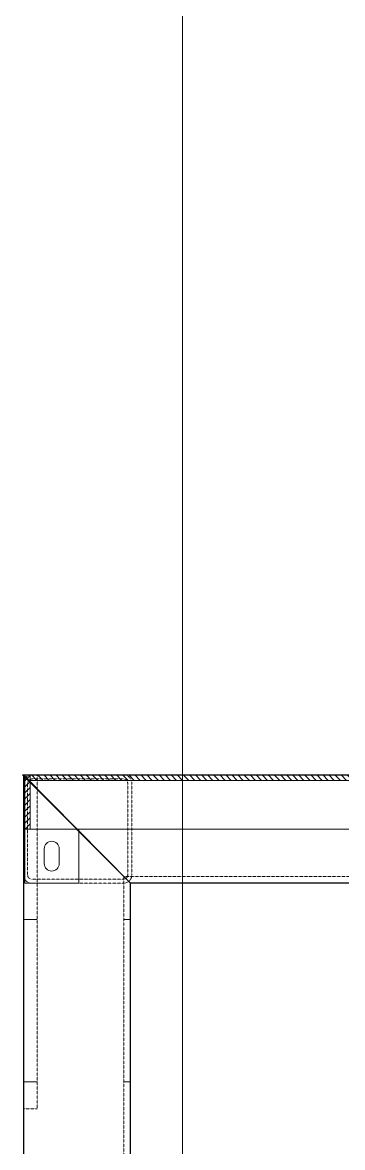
# Model space of a CAD drawing. Extents: x -3873 to 164127, y 7129 to 96529.
# Drawn here: x 83449 to 83686, y 64952 to 65783 of the extents above; entities that cross this region are included whole.
import ezdxf

# ---------------------------------------------------------------- set-up
doc = ezdxf.new("R2010")
doc.units = 0
doc.linetypes.add('DASHED', pattern=[0.2068, 0.1655, -0.0413])
doc.layers.get('0').update_dxf_attribs({"linetype": 'CONTINUOUS'})
doc.layers.add('LAYOUT Kromeka', color=1, linetype='CONTINUOUS', lineweight=5)

# ---------------------------------------------------------------- blocks, each defined once
blk = doc.blocks.new('AIR-SENSORU-UST')
at = {"linetype": 'Continuous', "ltscale": 0.5}
h = blk.add_hatch(dxfattribs=at)
h.set_pattern_fill('ANSI31', color=256, angle=90, style=0)
h.set_pattern_definition([(135, (6446.3593, -16022.2816), (-2.24506403, -2.24506403), [])])
h.paths.add_polyline_path([(1943.87, -594.74), (1947.87, -594.74), (1947.87, 596.42), (1943.87, 596.42)])
h = blk.add_hatch(dxfattribs=at)
h.set_pattern_fill('ANSI31', color=256, style=0)
h.set_pattern_definition([(45, (-14595.656, -3902.067), (-2.24506403, 2.24506403), [])])
h.paths.add_polyline_path([(1907.87, -598.74), (1907.87, -594.74), (1947.87, -594.74), (1947.87, -598.74)])
at = {"linetype": 'Continuous', "ltscale": 0.2}
for p, q in [((1907.87, 600.42), (1907.87, -598.74)), ((1947.87, 600.42), (1947.87, -598.74)), ((1943.87, -594.74), (1943.87, 596.42)), ((1947.87, -594.74), (1947.87, 596.42)), ((1907.87, -594.74), (1947.87, -594.74)), ((1907.87, -598.74), (1947.87, -598.74))]:
    blk.add_line(p, q, dxfattribs=at)
at = {"linetype": 'Continuous', "ltscale": 0.2, "elevation": 10.95}
for points in [[(1943.87, -594.74), (1947.87, -594.74), (1947.87, 596.42), (1943.87, 596.42)], [(1907.87, -598.74), (1907.87, -558.74), (1867.87, -558.74), (1867.87, -598.74)], [(1907.87, -598.74), (1907.87, -594.74), (1947.87, -594.74), (1947.87, -598.74)]]:
    blk.add_lwpolyline(points, close=True, dxfattribs=at)
at = {"linetype": 'Continuous', "ltscale": 0.2}
blk.add_lwpolyline([(1882.37, -584.24), (1893.37, -584.24, 1), (1893.37, -573.24), (1882.37, -573.24, 1), (1882.37, -584.24)], format="xyb", dxfattribs=at)
blk = doc.blocks.new('sase-ust')
at = {"linetype": 'Continuous', "ltscale": 0.2}
for p, q in [((-918.99, -520.4), (-918.99, -525.4)), ((-798.99, -520.4), (-798.99, -525.4)), ((-918.99, -599.58), (-918.99, -589.58)), ((-798.99, -599.58), (-798.99, -589.58))]:
    blk.add_line(p, q, dxfattribs=at)
at = {"lineweight": 25}
for points in [[(-1025.78, -600.42), (-1025.78, 600.42), (-945.77, 521.25), (-945.77, -520.4)], [(-945.77, -520.4), (-1025.78, -599.58), (1043.46, -599.58), (963.44, -520.4)]]:
    blk.add_lwpolyline(points, close=True, dxfattribs=at)
at = {"linetype": 'DASHED'}
for points in [[(-950.77, 526.25), (-950.77, -525.4), (968.44, -525.4), (968.44, 526.25)], [(-778.99, -589.58), (-778.99, -599.58), (-1025.78, -599.58), (-1025.78, -589.58)]]:
    blk.add_lwpolyline(points, close=True, dxfattribs=at)
for points in [[(-945.77, -593.58), (-945.77, -525.56, 0.414214), (-951.77, -519.56), (-1019.78, -519.56, 0.414214), (-1025.78, -525.56), (-1025.78, -593.58, 0.414214), (-1019.78, -599.58), (-951.77, -599.58, 0.414214)], [(-948.77, -593.58), (-948.77, -525.56, 0.414214), (-951.77, -522.56), (-1019.78, -522.56, 0.414214), (-1022.78, -525.56), (-1022.78, -593.58, 0.414214), (-1019.78, -596.58), (-951.77, -596.58, 0.414214)]]:
    blk.add_lwpolyline(points, format="xyb", close=True, dxfattribs=at)
blk = doc.blocks.new('rehenger-6-8-ust')
blk.add_blockref('sase-ust', (97.641, -0.105))
at = {"linetype": 'Continuous', "ltscale": 0.2, "xscale": -1}
blk.add_blockref('AIR-SENSORU-UST', (1019.728, -0.105), dxfattribs=at)
blk = doc.blocks.new('*U377')
at = {"ltscale": 10}
blk.add_line((6100, 100), (0, 100), dxfattribs=at)

msp = doc.modelspace()

# ---------------------------------------------------------------- block references
at = {"layer": 'LAYOUT Kromeka', "xscale": -1, "rotation": 90}
msp.add_blockref('*U377', (83667.71, 65837.14), dxfattribs=at)
at = {"layer": 'LAYOUT Kromeka', "ltscale": 2500, "rotation": 270}
msp.add_blockref('rehenger-6-8-ust', (84049.73, 64299.03, -15419959.69), dxfattribs=at)

doc.saveas('drawing.dxf')
